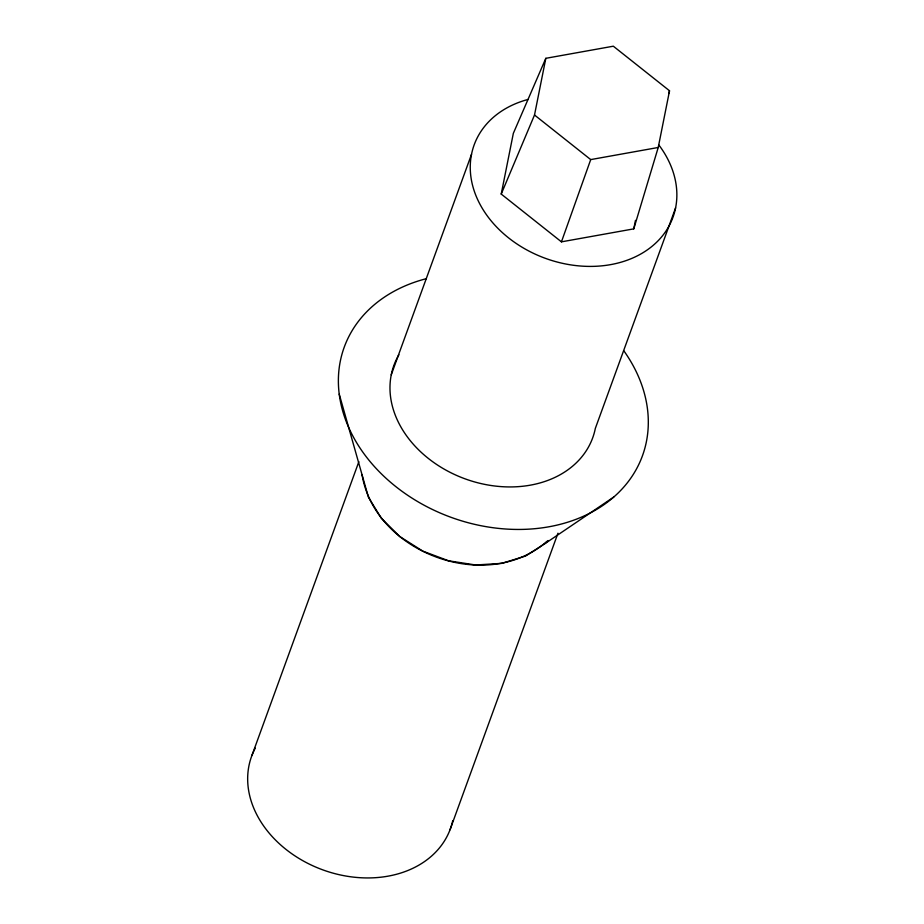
<?xml version="1.0" encoding="UTF-8"?>
<svg xmlns="http://www.w3.org/2000/svg" width="924" height="924" viewBox="0 0 924 924"><rect width="100%" height="100%" fill="white"/><g stroke="black" fill="none" stroke-linecap="round" stroke-linejoin="round"><path stroke-width="1.39" d="M501.224 194.075L513.34 133.333L545.818 58.316L613.328 46.2L669.53 90.783L658.223 147.482L633.772 228.863L561.446 241.845L501.224 194.075L534.511 115.015L545.818 58.316M633.772 228.863L635.469 220.386M668.699 93.497L669.53 90.783M561.446 241.845L590.713 159.598L658.223 147.482M251.917 755.509L358.87 461.665M391.245 374.844L471.517 154.32M675.594 207.877L595.333 428.401A105.786 82.213 20 0 1 463.964 478.436A105.786 82.213 20 0 1 398.902 354.793M450.034 829.752L557.969 533.206M362.081 474.924C375.363 553.326 487.04 594.109 546.881 541.406M339.224 394.132L368.387 497.135L381.254 518.168L399.826 536.578L422.822 551.131L448.671 560.822L475.641 564.991L501.859 563.363L525.56 556.04L545.125 543.52L548.048 540.54M545.125 543.52L613.779 497.02M534.511 115.015L590.713 159.598M658.847 144.976A105.786 82.213 20 0 1 627.639 260.048A105.786 82.213 20 0 1 483.009 209.54A105.786 82.213 20 0 1 528.274 99.388M623.954 350.958A158.685 123.319 20 0 1 571.39 520.997A158.685 123.319 20 0 1 356.421 442.353A158.685 123.319 20 0 1 426.368 278.667M452.737 820.731A105.786 82.213 20 0 1 322.453 869.738A105.786 82.213 20 0 1 255.267 748.151"/></g></svg>
